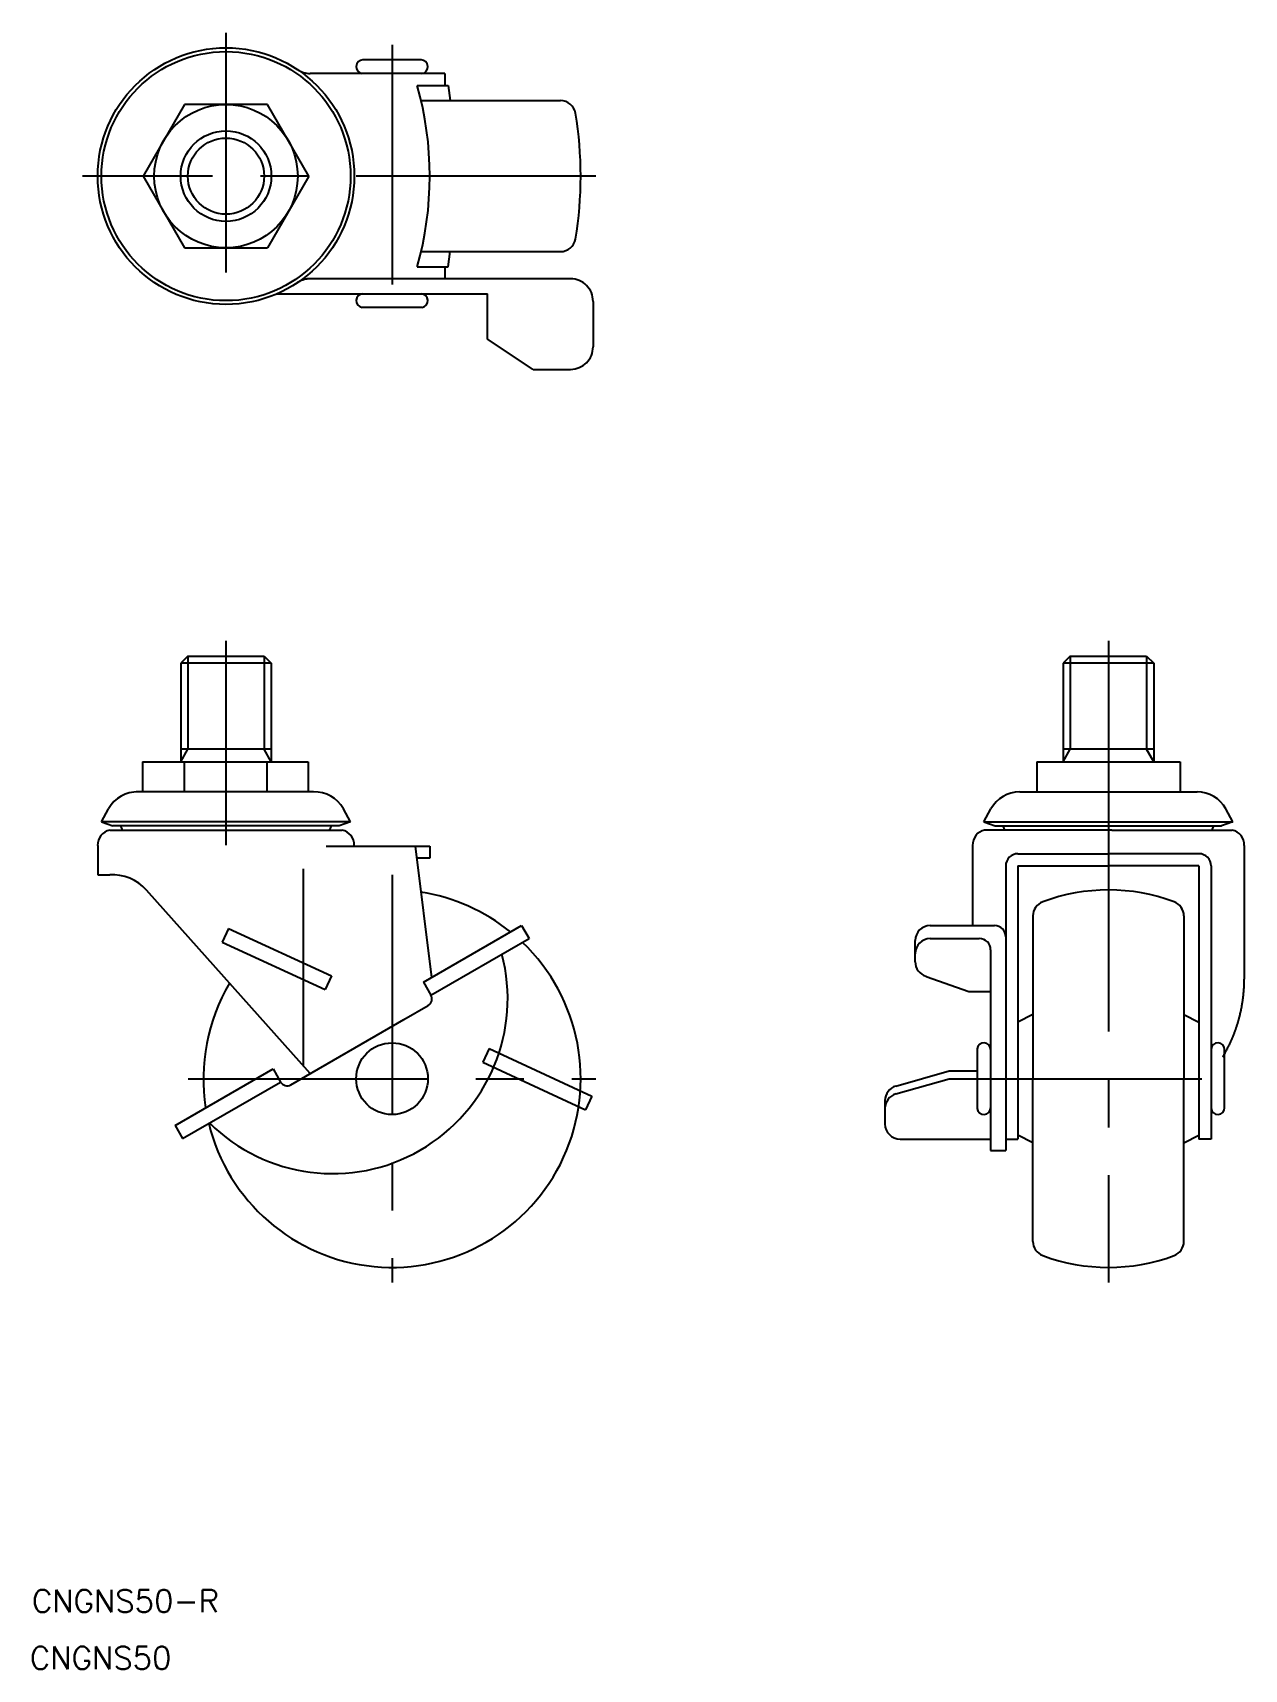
# Model space of a CAD drawing. Extents: x -48 to 113, y -78 to 139.
import ezdxf

# ---------------------------------------------------------------- set-up
doc = ezdxf.new("R2010")
doc.units = 0
doc.linetypes.add('CENTER', pattern=[50.8, 31.75, -6.35, 6.35, -6.35])
doc.linetypes.add('PHANTOM', pattern=[63.5, 31.75, -6.35, 6.35, -6.35, 6.35, -6.35])
doc.layers.get('0').update_dxf_attribs({"linetype": 'CONTINUOUS'})
doc.layers.add('CENTER', color=1, linetype='CENTER')
doc.styles.get("Standard").update_dxf_attribs({"font": 'txt.shx', "height": 3, "bigfont": 'bigfont.shx'})

msp = doc.modelspace()

# ---------------------------------------------------------------- linework, layer by layer
at = {"color": 7, "linetype": 'CONTINUOUS'}
for p, q in [((3.84, 134.97), (-3.86, 134.97)), ((6.99, 133.18), (-10.86, 133.18)), ((6.99, 133.18), (6.99, 131.58)), ((3.32, 131.58), (7.43, 131.58)), ((7.43, 131.58), (7.67, 129.58)), ((-27.5, 129.08), (-32.98, 119.58)), ((-16.53, 129.08), (-27.5, 129.08)), ((-11.04, 119.58), (-16.53, 129.08)), ((3.83, 129.58), (22.31, 129.58)), ((-32.98, 119.58), (-27.5, 110.08)), ((-11.04, 119.58), (-16.53, 110.08)), ((-27.5, 110.08), (-16.53, 110.08)), ((3.83, 109.58), (22.31, 109.58)), ((7.43, 107.58), (7.67, 109.58)), ((3.32, 107.58), (7.43, 107.58)), ((6.99, 107.58), (6.99, 105.98)), ((6.99, 105.98), (-10.86, 105.98)), ((3.94, 102.18), (-3.97, 102.18)), ((-27.07, 56), (-28.01, 55.05)), ((-16.01, 55.05), (-28.01, 55.05)), ((-28.01, 55.05), (-28.01, 42)), ((-27.07, 56), (-16.96, 56)), ((-16.96, 56), (-16.01, 55.05)), ((-16.01, 55.05), (-16.01, 42)), ((89.85, 56), (88.9, 55.05)), ((88.9, 55.05), (88.9, 42)), ((100.9, 55.05), (88.9, 55.05)), ((89.85, 56), (99.95, 56)), ((99.95, 56), (100.9, 55.05)), ((100.9, 55.05), (100.9, 42)), ((-16.01, 43.64), (-28.01, 43.64)), ((100.9, 43.64), (88.9, 43.64)), ((-33.06, 42), (-11.12, 42)), ((-33.06, 42), (-33.06, 38)), ((-27.57, 42), (-27.57, 38)), ((-16.6, 42), (-16.6, 38)), ((-11.12, 42), (-11.12, 38)), ((85.4, 42), (104.4, 42)), ((85.4, 42), (85.4, 38)), ((94.9, 42), (94.9, 38)), ((104.4, 42), (104.4, 38)), ((-32.79, 38), (-33.9, 38)), ((-10.4, 38), (-33.87, 38)), ((83.15, 38), (106.65, 38)), ((-38.51, 34.05), (-37.57, 35.76)), ((-5.51, 34.05), (-6.46, 35.76)), ((78.4, 34.05), (79.34, 35.75)), ((111.4, 34.05), (110.46, 35.75)), ((-5.51, 34.05), (-38.51, 34.05)), ((-38.51, 34.05), (-37.01, 33.5)), ((-37.41, 32.93), (-6.61, 32.93)), ((-7.02, 33.5), (-37.01, 33.5)), ((-5.51, 34.05), (-7.02, 33.5)), ((78.4, 34.05), (111.4, 34.05)), ((78.4, 34.05), (79.9, 33.5)), ((85.27, 32.93), (78.5, 32.93)), ((79.9, 33.5), (109.9, 33.5)), ((95.34, 32.93), (85.27, 32.93)), ((95.34, 32.93), (105.41, 32.93)), ((105.41, 32.93), (111.3, 32.93)), ((111.4, 34.05), (109.9, 33.5)), ((-39.01, 30.9), (-39.01, 27)), ((-8.76, 30.8), (4.99, 30.8)), ((-5.01, 30.9), (-5.01, 30.8)), ((3.05, 30.8), (5.23, 13.42)), ((4.99, 30.8), (4.99, 29.2)), ((76.9, 30.9), (76.9, 20.29)), ((112.9, 30.9), (112.9, 13.17)), ((4.99, 29.2), (3.26, 29.2)), ((81.3, 28.2), (81.3, -9.5)), ((82.9, 29.8), (94.9, 29.8)), ((82.9, 28.2), (82.9, -8)), ((82.9, 28.2), (94.9, 28.2)), ((106.9, 29.8), (94.9, 29.8)), ((106.9, 28.2), (94.9, 28.2)), ((106.9, 28.2), (106.9, -8)), ((108.5, 28.2), (108.5, -8)), ((-39.01, 27), (-37.41, 27)), ((-11.76, 1.67), (-11.76, 27.8)), ((-10.86, 0.67), (-32.56, 24.99)), ((4.15, 12.79), (17.14, 20.29)), ((17.14, 20.29), (18.14, 18.56)), ((71.3, 20.29), (79.8, 20.29)), ((84.9, 21.56), (84.9, 0)), ((104.9, 21.56), (104.9, 0)), ((5.15, 11.06), (18.14, 18.56)), ((69.3, 15.49), (69.3, 18.29)), ((71.3, 18.56), (77.8, 18.56)), ((79.3, 17.06), (79.3, -9.5)), ((70.75, 13.56), (76.4, 11.55)), ((4.15, 12.79), (5.15, 11.06)), ((76.4, 11.55), (79.3, 11.55)), ((1.57, 7.84), (4.78, 9.7)), ((-13.41, -0.8), (1.57, 7.84)), ((84.9, 8.5), (82.9, 7.5)), ((104.9, 8.5), (106.9, 7.5)), ((77.51, 3.95), (77.51, -3.95)), ((110.29, -3.85), (110.29, 3.85)), ((-28.76, -6.21), (-15.77, 1.29)), ((-15.77, 1.29), (-14.77, -0.44)), ((66.75, -0.97), (73.8, 1.04)), ((66.75, -2.01), (73.8, 0)), ((73.8, 1.04), (77.51, 1.04)), ((73.8, 0), (77.51, 0)), ((84.9, -21.56), (84.9, 0)), ((104.9, -21.56), (104.9, 0)), ((-27.76, -7.94), (-14.77, -0.44)), ((65.3, -2.9), (65.3, -6)), ((-28.76, -6.21), (-27.76, -7.94)), ((67.3, -8), (79.3, -8)), ((81.3, -8), (82.9, -8)), ((84.9, -8.5), (82.9, -7.5)), ((104.9, -8.5), (106.9, -7.5)), ((108.5, -8), (106.9, -8)), ((79.3, -9.5), (81.3, -9.5))]:
    msp.add_line(p, q, dxfattribs=at)
at = {"color": 3, "linetype": 'PHANTOM'}
for p, q in [((6.99, 105.98), (-10.86, 105.98)), ((23.63, 105.98), (6.99, 105.98)), ((-15.26, 103.98), (12.64, 103.98)), ((12.64, 97.98), (12.64, 103.98)), ((26.63, 102.98), (26.63, 96.98)), ((18.7, 93.98), (12.64, 97.98)), ((18.7, 93.98), (23.63, 93.98)), ((-21.67, 19.9), (-22.51, 18.08)), ((-21.67, 19.9), (-8.05, 13.62)), ((-22.51, 18.08), (-8.89, 11.8)), ((-8.05, 13.62), (-8.89, 11.8)), ((12.84, 3.98), (12, 2.17)), ((12, 2.17), (25.62, -4.11)), ((12.84, 3.98), (26.46, -2.3)), ((26.46, -2.3), (25.62, -4.11))]:
    msp.add_line(p, q, dxfattribs=at)
at = {"color": 3, "linetype": 'CONTINUOUS'}
for p, q in [((-27.07, 56), (-27.07, 43.64)), ((-16.96, 56), (-16.96, 43.64)), ((89.85, 56), (89.85, 43.64)), ((99.95, 56), (99.95, 43.64)), ((-28.01, 42), (-27.07, 43.64)), ((-16.01, 42), (-16.96, 43.64)), ((88.9, 42), (89.85, 43.64)), ((100.9, 42), (99.95, 43.64))]:
    msp.add_line(p, q, dxfattribs=at)
at = {"color": 7, "linetype": 'CONTINUOUS'}
msp.add_polyline3d([(110.05, 2.88, 0), (110.09, 2.95, 0), (110.14, 3.02, 0), (110.18, 3.09, 0), (110.22, 3.16, 0), (110.26, 3.24, 0), (110.31, 3.31, 0), (110.35, 3.38, 0), (110.39, 3.45, 0), (110.43, 3.53, 0), (110.47, 3.6, 0), (110.51, 3.67, 0), (110.55, 3.75, 0), (110.59, 3.82, 0), (110.63, 3.9, 0), (110.67, 3.97, 0), (110.7, 4.04, 0), (110.74, 4.12, 0), (110.78, 4.19, 0), (110.82, 4.27, 0), (110.86, 4.34, 0), (110.89, 4.42, 0), (110.93, 4.49, 0), (110.97, 4.57, 0), (111, 4.65, 0), (111.04, 4.72, 0), (111.07, 4.8, 0), (111.11, 4.88, 0), (111.14, 4.95, 0), (111.18, 5.03, 0), (111.21, 5.11, 0), (111.25, 5.18, 0), (111.28, 5.26, 0), (111.31, 5.34, 0), (111.34, 5.41, 0), (111.38, 5.49, 0), (111.41, 5.57, 0), (111.44, 5.65, 0), (111.47, 5.73, 0), (111.5, 5.8, 0), (111.53, 5.88, 0), (111.56, 5.96, 0), (111.59, 6.04, 0), (111.62, 6.12, 0), (111.65, 6.2, 0), (111.68, 6.28, 0), (111.71, 6.36, 0), (111.74, 6.44, 0), (111.77, 6.52, 0), (111.8, 6.6, 0), (111.82, 6.67, 0), (111.85, 6.75, 0), (111.88, 6.83, 0), (111.9, 6.92, 0), (111.93, 7, 0), (111.96, 7.08, 0), (111.98, 7.16, 0), (112.01, 7.24, 0), (112.03, 7.32, 0), (112.06, 7.4, 0), (112.08, 7.48, 0), (112.1, 7.56, 0), (112.13, 7.64, 0), (112.15, 7.72, 0), (112.17, 7.8, 0), (112.2, 7.89, 0), (112.22, 7.97, 0), (112.24, 8.05, 0), (112.26, 8.13, 0), (112.28, 8.21, 0), (112.3, 8.3, 0), (112.32, 8.38, 0), (112.34, 8.46, 0), (112.36, 8.54, 0), (112.38, 8.63, 0), (112.4, 8.71, 0), (112.42, 8.79, 0), (112.44, 8.87, 0), (112.46, 8.96, 0), (112.47, 9.04, 0), (112.49, 9.12, 0), (112.51, 9.2, 0), (112.52, 9.29, 0), (112.54, 9.37, 0), (112.56, 9.45, 0), (112.57, 9.54, 0), (112.59, 9.62, 0), (112.6, 9.7, 0), (112.61, 9.79, 0), (112.63, 9.87, 0), (112.64, 9.96, 0), (112.66, 10.04, 0), (112.67, 10.12, 0), (112.68, 10.21, 0), (112.69, 10.29, 0), (112.71, 10.37, 0), (112.72, 10.46, 0), (112.73, 10.54, 0), (112.74, 10.63, 0), (112.75, 10.71, 0), (112.76, 10.8, 0), (112.77, 10.88, 0), (112.78, 10.96, 0), (112.79, 11.05, 0), (112.8, 11.13, 0), (112.81, 11.22, 0), (112.81, 11.3, 0), (112.82, 11.39, 0), (112.83, 11.47, 0), (112.84, 11.56, 0), (112.84, 11.64, 0), (112.85, 11.73, 0), (112.86, 11.81, 0), (112.86, 11.89, 0), (112.87, 11.98, 0), (112.87, 12.06, 0), (112.88, 12.15, 0), (112.88, 12.23, 0), (112.88, 12.32, 0), (112.89, 12.4, 0), (112.89, 12.49, 0), (112.89, 12.57, 0), (112.89, 12.66, 0), (112.9, 12.74, 0), (112.9, 12.83, 0), (112.9, 12.91, 0), (112.9, 13, 0), (112.9, 13.08, 0), (112.9, 13.17, 0)], dxfattribs=at)
for centre, radius in [((-22.01, 119.58), 17), ((-22.01, 119.58), 16.5), ((-22.01, 119.58), 9.5), ((-22.01, 119.58), 6), ((-0.01, 0), 4.75)]:
    msp.add_circle(centre, radius, dxfattribs=at)
at = {"color": 3, "linetype": 'CONTINUOUS'}
msp.add_circle((-22.01, 119.58), 5.05, dxfattribs=at)
at = {"color": 7, "linetype": 'CONTINUOUS'}
for centre, radius, start, end in [((-3.86, 134.07), 0.9, 90.0033, 263.5201), ((3.84, 134.07), 0.9, 276.4799, 89.9967), ((-10.86, 136.18), 3, 236.0987, 270), ((-39.01, 119.58), 44, 344.1734, 15.8266), ((22.31, 127.58), 2, 9.5939, 90.0001), ((-25.01, 119.58), 50, 350.406, 9.5941), ((22.31, 111.58), 2, 269.9999, 350.4061), ((-10.86, 102.98), 3, 90, 123.9013), ((-3.86, 103.08), 0.9, 90.0033, 263.5201), ((3.84, 103.08), 0.9, 276.4799, 89.9967), ((-33.76, 33.65), 4.35, 88.2126, 151.0897), ((-10.26, 33.65), 4.35, 28.9103, 91.7874), ((83.15, 33.65), 4.35, 90, 151.0897), ((106.65, 33.65), 4.35, 28.9103, 90), ((-37, 30.96), 2.02, 101.9326, 181.6213), ((-33.76, 34.31), 2.38, 199.8828, 215.4389), ((-10.26, 34.31), 2.38, 324.5611, 340.1172), ((-7.03, 30.96), 2.02, 358.3787, 78.0685), ((78.92, 30.96), 2.02, 101.8788, 181.6159), ((83.15, 34.31), 2.38, 199.8826, 215.4386), ((106.65, 34.31), 2.38, 324.5614, 340.1174), ((110.89, 30.96), 2.02, 358.3841, 78.1212), ((82.9, 28.2), 1.6, 89.9998, 180.0002), ((106.9, 28.2), 1.6, 0, 90.0002), ((-37.06, 20.99), 6.02, 41.6635, 93.4009), ((-0.01, 0), 25, 51.1002, 81.181), ((94.9, 0), 25, 69.6456, 110.3544), ((-0.01, 0), 25, 118.0114, 118.0314), ((86.9, 21.56), 2, 110.3543, 180.0001), ((102.9, 21.56), 2, 0, 69.6457), ((71.3, 18.29), 2, 90, 180), ((79.8, 18.79), 1.5, 0, 90), ((-0.01, 0), 25, 193.6547, 46.2602), ((71.3, 16.56), 2, 90, 180), ((77.8, 17.06), 1.5, 0, 90), ((-7.87, 10.6), 23.18, 225.2601, 14.7399), ((71.3, 15.49), 2, 180, 254.0547), ((-0.01, 0), 25, 149.5566, 188.8998), ((4.28, 10.56), 1, 299.9998, 30.0001), ((78.4, 3.85), 0.9, 0.0033, 173.5201), ((109.39, 3.85), 0.9, 0.0033, 173.5201), ((-13.91, 0.06), 1, 209.9998, 300.0001), ((67.3, -2.9), 2, 105.9453, 180), ((67.3, -3.94), 2, 105.9453, 180), ((78.4, -3.85), 0.9, 186.4799, 359.9967), ((109.39, -3.85), 0.9, 186.4799, 359.9967), ((67.3, -6), 2, 180, 270), ((86.9, -21.56), 2, 179.9999, 249.6457), ((102.9, -21.56), 2, 290.3543, 0.0001), ((94.9, 0), 25, 249.6456, 290.3544)]:
    msp.add_arc(centre, radius, start, end, dxfattribs=at)
at = {"color": 3, "linetype": 'PHANTOM'}
for centre, start, end in [((-10.86, 102.98), 90, 123.9013), ((23.63, 102.98), 0, 90), ((23.63, 96.98), 270, 0)]:
    msp.add_arc(centre, 3, start, end, dxfattribs=at)
at = {"layer": 'CENTER', "color": 1, "linetype": 'CENTER'}
for p, q in [((-22.01, 138.58), (-22.01, 100.58)), ((-0.01, 136.97), (-0.01, 100.18)), ((26.99, 119.58), (-41.01, 119.58)), ((-22.01, 58), (-22.01, 30.93)), ((94.9, 58), (94.9, 38)), ((94.9, 38), (94.9, -27)), ((-0.01, 27), (-0.01, -27)), ((-27.01, 0), (26.99, 0)), ((75.51, 0), (112.29, 0))]:
    msp.add_line(p, q, dxfattribs=at)

# ---------------------------------------------------------------- texts
at = {"color": 7, "linetype": 'CONTINUOUS'}
for s, p in [('CNGNS50-R', (-47.73, -70.7)), ('CNGNS50', (-48, -78.25))]:
    msp.add_text(s, height=3, dxfattribs=at).set_placement(p)

doc.saveas('drawing.dxf')
